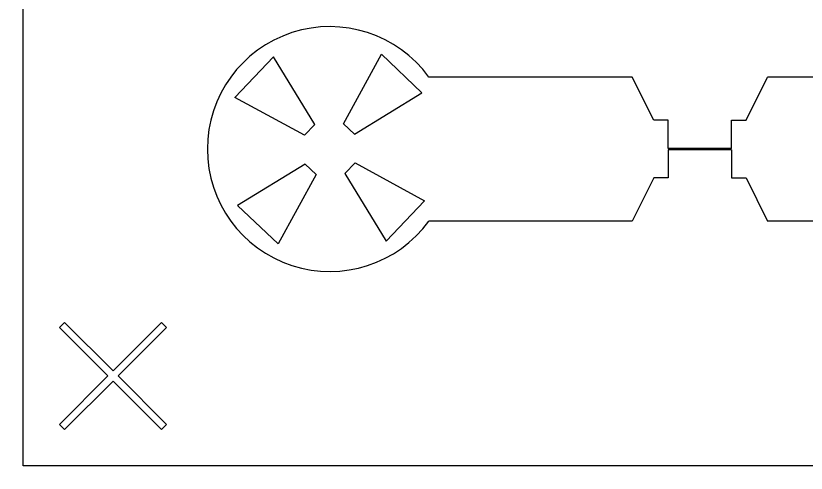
# Model space of a CAD drawing. Header units: inches. Extents: x -271009 to 5700, y -37000 to 38138.
# Drawn here: x -141748 to -136178, y -8627 to -5405 of the extents above; entities that cross this region are included whole.
import ezdxf

# ---------------------------------------------------------------- set-up
doc = ezdxf.new("R2010")
doc.units = ezdxf.units.IN
doc.header["$MEASUREMENT"] = 0

msp = doc.modelspace()

# ---------------------------------------------------------------- linework, layer by layer
for p, q in [((-139437.7, -6165.5), (-139170.6, -5675.3)), ((-138885.2, -5946.9), (-139170.6, -5675.3)), ((-140203.3, -5979.5), (-139931.6, -5694.1)), ((-139640.6, -6170.5), (-139931.6, -5694.1)), ((-137403.3, -5836.3), (-138837.1, -5836.3)), ((-137251.1, -6140.7), (-137403.3, -5836.3)), ((-136601.5, -6140.7), (-136449.2, -5836.3)), ((-133492.9, -5836.3), (-136449.2, -5836.3)), ((-139361.6, -6237.9), (-138885.2, -5946.9)), ((-139713.1, -6246.6), (-140203.3, -5979.5)), ((-139713.1, -6246.6), (-139640.6, -6170.5)), ((-139361.6, -6237.9), (-139437.7, -6165.5)), ((-137149.6, -6140.7), (-137251.1, -6140.7)), ((-137149.6, -6339.1), (-137149.6, -6140.7)), ((-136703, -6339.1), (-136703, -6140.7)), ((-136703, -6140.7), (-136601.5, -6140.7)), ((-136703, -6339.1), (-137149.6, -6339.1)), ((-136703, -6348.4), (-137149.6, -6348.4)), ((-137149.6, -6348.4), (-137149.6, -6546.7)), ((-136703, -6348.4), (-136703, -6546.7)), ((-139708, -6449.6), (-140184.4, -6740.6)), ((-139708, -6449.6), (-139631.9, -6522)), ((-139356.5, -6440.9), (-139429, -6517)), ((-139356.5, -6440.9), (-138866.3, -6708)), ((-139631.9, -6522), (-139899, -7012.2)), ((-139429, -6517), (-139138, -6993.4)), ((-137251.1, -6546.7), (-137403.3, -6851.2)), ((-137149.6, -6546.7), (-137251.1, -6546.7)), ((-136703, -6546.7), (-136601.5, -6546.7)), ((-136601.5, -6546.7), (-136449.2, -6851.2)), ((-138866.3, -6708), (-139138, -6993.4)), ((-140184.4, -6740.6), (-139899, -7012.2)), ((-137403.3, -6851.2), (-138837.1, -6851.2)), ((-133492.9, -6851.2), (-136449.2, -6851.2)), ((-141403.3, -7565.6), (-141439.2, -7601.5)), ((-141062.4, -7906.5), (-141403.3, -7565.6)), ((-140721.5, -7565.6), (-141062.4, -7906.5)), ((-140685.6, -7601.5), (-140721.5, -7565.6)), ((-141439.2, -7601.5), (-141098.3, -7942.4)), ((-141026.5, -7942.4), (-140685.6, -7601.5)), ((-141098.3, -7942.4), (-141439.2, -8283.3)), ((-140685.6, -8283.3), (-141026.5, -7942.4)), ((-141403.3, -8319.2), (-141062.4, -7978.3)), ((-141062.4, -7978.3), (-140721.5, -8319.2)), ((-141439.2, -8283.3), (-141403.3, -8319.2)), ((-140721.5, -8319.2), (-140685.6, -8283.3))]:
    msp.add_line(p, q)
msp.add_lwpolyline([(-137000, 35000, 6), (-113000, 35000)], format="xyb", close=True)
msp.add_lwpolyline([(-130633.2, -8576.7), (-141696.8, -8576.7), (-141696.8, -50.7), (-130633.2, -50.7)], close=True)
msp.add_arc((-139534.8, -6343.7), 862.7, 36.0319, 323.9681)

doc.saveas('drawing.dxf')
